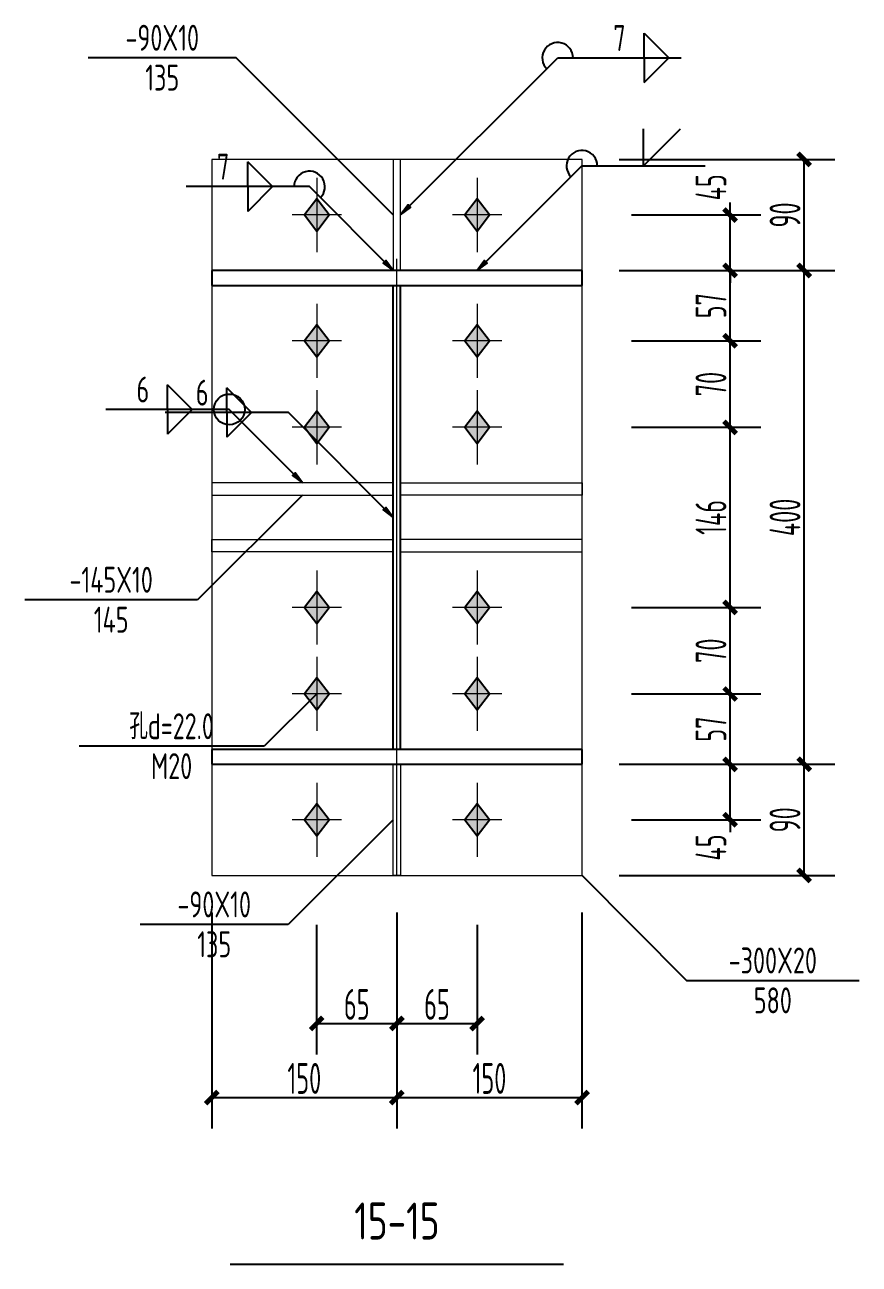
# Model space of a CAD drawing. Extents: x 447413 to 2975780, y -1432727 to 1301644.
# Drawn here: x 2682600 to 2689361, y -1160504 to -1150463 of the extents above; entities that cross this region are included whole.
import ezdxf
from ezdxf.enums import TextEntityAlignment as Align

# ---------------------------------------------------------------- set-up
doc = ezdxf.new("R2010")
doc.units = 0
doc.header["$LTSCALE"] = 1000
doc.header["$MEASUREMENT"] = 0
doc.linetypes.add('线型6', pattern=[8.75, 5, -1.25, 1.25, -1.25])
for name, color, linetype in [('10', 7, 'Continuous'), ('尺寸标注', 253, 'Continuous'), ('焊缝标注', 253, 'Continuous'), ('螺栓孔标注', 253, 'Continuous'), ('钢板标注', 253, 'Continuous')]:
    doc.layers.add(name, color=color, linetype=linetype)
doc.layers.add('20', color=2, linetype='Continuous', lineweight=18)
doc.styles.add('PkpmHz', font='Pkpmeng', dxfattribs={"width": 0.6, "bigfont": 'hztxt'})
doc.dimstyles.new('Pkpm_1.00', dxfattribs={"dimtxt": 250, "dimasz": 100, "dimexe": 250, "dimexo": 0.0625, "dimgap": 30, "dimtad": 1, "dimdec": 0, "dimrnd": 5, "dimzin": 0, "dimdsep": 46, "dimtxsty": 'PkpmHz', "dimblk1": 'ARCHTICK', "dimblk2": 'ARCHTICK', "dimsah": 1, "dimcen": 0.09, "dimadec": 0, "dimazin": 0, "dimtfac": 1, "dimtdec": 0, "dimtmove": 2, "dimatfit": 1, "dimfxl": 0, "dimtolj": 1, "dimtzin": 0, "dimarcsym": 0})

# ---------------------------------------------------------------- blocks, each defined once
blk = doc.blocks.new('_ArchTick')
at = {"color": 0, "linetype": 'ByBlock', "const_width": 0.4}
blk.add_lwpolyline([(-0.5, -0.5), (0.5, 0.5)], dxfattribs=at)
blk = doc.blocks.new('*D1249')
at = {"layer": 'Defpoints', "color": 0, "linetype": 'Continuous', "transparency": 16777216}
for p in [(2687115, -1152004), (2688315, -1152004), (2687115, -1152454)]:
    blk.add_point(p, dxfattribs=at)
at = {"layer": '尺寸标注', "color": 0, "linetype": 'Continuous', "lineweight": -2, "transparency": 16777216}
for p, q in [((2688315, -1152004), (2688315, -1151904)), ((2687515, -1152004), (2688565, -1152004)), ((2688315, -1152454), (2688315, -1152004)), ((2687515, -1152454), (2688565, -1152454)), ((2688315, -1152454), (2688315, -1152554))]:
    blk.add_line(p, q, dxfattribs=at)
at = {"layer": '尺寸标注', "color": 0, "linetype": 'Continuous', "lineweight": -2, "transparency": 16777216, "xscale": 100, "yscale": 100, "zscale": 100}
for p, rotation in [((2688315, -1152004), 270), ((2688315, -1152454), 90)]:
    blk.add_blockref('_ArchTick', p, dxfattribs=dict(at, rotation=rotation))
at = {"layer": '尺寸标注', "color": 0, "linetype": 'Continuous', "transparency": 16777216, "insert": (2688160, -1151780), "char_height": 250, "attachment_point": 5, "rotation": 90, "style": 'PkpmHz'}
blk.add_mtext('\\A1;45', dxfattribs=at)
blk = doc.blocks.new('*D1250')
at = {"layer": 'Defpoints', "color": 0, "linetype": 'Continuous', "transparency": 16777216}
for p in [(2687115, -1152454), (2688315, -1152454), (2687115, -1153024)]:
    blk.add_point(p, dxfattribs=at)
at = {"layer": '尺寸标注', "color": 0, "linetype": 'Continuous', "lineweight": -2, "transparency": 16777216}
for p, q in [((2687515, -1152454), (2688565, -1152454)), ((2688315, -1153024), (2688315, -1152454)), ((2687515, -1153024), (2688565, -1153024))]:
    blk.add_line(p, q, dxfattribs=at)
at = {"layer": '尺寸标注', "color": 0, "linetype": 'Continuous', "lineweight": -2, "transparency": 16777216, "xscale": 100, "yscale": 100, "zscale": 100}
for p, rotation in [((2688315, -1152454), 90), ((2688315, -1153024), 270)]:
    blk.add_blockref('_ArchTick', p, dxfattribs=dict(at, rotation=rotation))
at = {"layer": '尺寸标注', "color": 0, "linetype": 'Continuous', "transparency": 16777216, "insert": (2688160, -1152739), "char_height": 250, "attachment_point": 5, "rotation": 90, "style": 'PkpmHz'}
blk.add_mtext('\\A1;57', dxfattribs=at)
blk = doc.blocks.new('*D1251')
at = {"layer": 'Defpoints', "color": 0, "linetype": 'Continuous', "transparency": 16777216}
for p in [(2687115, -1153024), (2688315, -1153024), (2687115, -1153724)]:
    blk.add_point(p, dxfattribs=at)
at = {"layer": '尺寸标注', "color": 0, "linetype": 'Continuous', "lineweight": -2, "transparency": 16777216}
for p, q in [((2687515, -1153024), (2688565, -1153024)), ((2688315, -1153724), (2688315, -1153024)), ((2687515, -1153724), (2688565, -1153724))]:
    blk.add_line(p, q, dxfattribs=at)
at = {"layer": '尺寸标注', "color": 0, "linetype": 'Continuous', "lineweight": -2, "transparency": 16777216, "xscale": 100, "yscale": 100, "zscale": 100}
for p, rotation in [((2688315, -1153024), 90), ((2688315, -1153724), 270)]:
    blk.add_blockref('_ArchTick', p, dxfattribs=dict(at, rotation=rotation))
at = {"layer": '尺寸标注', "color": 0, "linetype": 'Continuous', "transparency": 16777216, "insert": (2688160, -1153374), "char_height": 250, "attachment_point": 5, "rotation": 90, "style": 'PkpmHz'}
blk.add_mtext('\\A1;70', dxfattribs=at)
blk = doc.blocks.new('*D1252')
at = {"layer": 'Defpoints', "color": 0, "linetype": 'Continuous', "transparency": 16777216}
for p in [(2687115, -1156454), (2688315, -1156454), (2687115, -1156904)]:
    blk.add_point(p, dxfattribs=at)
at = {"layer": '尺寸标注', "color": 0, "linetype": 'Continuous', "lineweight": -2, "transparency": 16777216}
for p, q in [((2688315, -1156454), (2688315, -1156354)), ((2687515, -1156454), (2688565, -1156454)), ((2688315, -1156904), (2688315, -1156454)), ((2687515, -1156904), (2688565, -1156904)), ((2688315, -1156904), (2688315, -1157004))]:
    blk.add_line(p, q, dxfattribs=at)
at = {"layer": '尺寸标注', "color": 0, "linetype": 'Continuous', "lineweight": -2, "transparency": 16777216, "xscale": 100, "yscale": 100, "zscale": 100}
for p, rotation in [((2688315, -1156454), 270), ((2688315, -1156904), 90)]:
    blk.add_blockref('_ArchTick', p, dxfattribs=dict(at, rotation=rotation))
at = {"layer": '尺寸标注', "color": 0, "linetype": 'Continuous', "transparency": 16777216, "insert": (2688160, -1157128), "char_height": 250, "attachment_point": 5, "rotation": 90, "style": 'PkpmHz'}
blk.add_mtext('\\A1;45', dxfattribs=at)
blk = doc.blocks.new('*D1253')
at = {"layer": 'Defpoints', "color": 0, "linetype": 'Continuous', "transparency": 16777216}
for p in [(2687115, -1155884), (2688315, -1155884), (2687115, -1156454)]:
    blk.add_point(p, dxfattribs=at)
at = {"layer": '尺寸标注', "color": 0, "linetype": 'Continuous', "lineweight": -2, "transparency": 16777216}
for p, q in [((2687515, -1155884), (2688565, -1155884)), ((2688315, -1156454), (2688315, -1155884)), ((2687515, -1156454), (2688565, -1156454))]:
    blk.add_line(p, q, dxfattribs=at)
at = {"layer": '尺寸标注', "color": 0, "linetype": 'Continuous', "lineweight": -2, "transparency": 16777216, "xscale": 100, "yscale": 100, "zscale": 100}
for p, rotation in [((2688315, -1155884), 90), ((2688315, -1156454), 270)]:
    blk.add_blockref('_ArchTick', p, dxfattribs=dict(at, rotation=rotation))
at = {"layer": '尺寸标注', "color": 0, "linetype": 'Continuous', "transparency": 16777216, "insert": (2688160, -1156169), "char_height": 250, "attachment_point": 5, "rotation": 90, "style": 'PkpmHz'}
blk.add_mtext('\\A1;57', dxfattribs=at)
blk = doc.blocks.new('*D1254')
at = {"layer": 'Defpoints', "color": 0, "linetype": 'Continuous', "transparency": 16777216}
for p in [(2687115, -1155184), (2688315, -1155184), (2687115, -1155884)]:
    blk.add_point(p, dxfattribs=at)
at = {"layer": '尺寸标注', "color": 0, "linetype": 'Continuous', "lineweight": -2, "transparency": 16777216}
for p, q in [((2687515, -1155184), (2688565, -1155184)), ((2688315, -1155884), (2688315, -1155184)), ((2687515, -1155884), (2688565, -1155884))]:
    blk.add_line(p, q, dxfattribs=at)
at = {"layer": '尺寸标注', "color": 0, "linetype": 'Continuous', "lineweight": -2, "transparency": 16777216, "xscale": 100, "yscale": 100, "zscale": 100}
for p, rotation in [((2688315, -1155184), 90), ((2688315, -1155884), 270)]:
    blk.add_blockref('_ArchTick', p, dxfattribs=dict(at, rotation=rotation))
at = {"layer": '尺寸标注', "color": 0, "linetype": 'Continuous', "transparency": 16777216, "insert": (2688160, -1155534), "char_height": 250, "attachment_point": 5, "rotation": 90, "style": 'PkpmHz'}
blk.add_mtext('\\A1;70', dxfattribs=at)
blk = doc.blocks.new('*D1255')
at = {"layer": 'Defpoints', "color": 0, "linetype": 'Continuous', "transparency": 16777216}
for p in [(2687115, -1153724), (2688315, -1153724), (2687115, -1155184)]:
    blk.add_point(p, dxfattribs=at)
at = {"layer": '尺寸标注', "color": 0, "linetype": 'Continuous', "lineweight": -2, "transparency": 16777216}
for p, q in [((2687515, -1153724), (2688565, -1153724)), ((2688315, -1155184), (2688315, -1153724)), ((2687515, -1155184), (2688565, -1155184))]:
    blk.add_line(p, q, dxfattribs=at)
at = {"layer": '尺寸标注', "color": 0, "linetype": 'Continuous', "lineweight": -2, "transparency": 16777216, "xscale": 100, "yscale": 100, "zscale": 100}
for p, rotation in [((2688315, -1153724), 90), ((2688315, -1155184), 270)]:
    blk.add_blockref('_ArchTick', p, dxfattribs=dict(at, rotation=rotation))
at = {"layer": '尺寸标注', "color": 0, "linetype": 'Continuous', "transparency": 16777216, "insert": (2688160, -1154454), "char_height": 250, "attachment_point": 5, "rotation": 90, "style": 'PkpmHz'}
blk.add_mtext('\\A1;146', dxfattribs=at)
blk = doc.blocks.new('*D1256')
at = {"layer": 'Defpoints', "color": 0, "linetype": 'Continuous', "transparency": 16777216}
for p in [(2684965, -1157354), (2685615, -1157354), (2685615, -1158554)]:
    blk.add_point(p, dxfattribs=at)
at = {"layer": '尺寸标注', "color": 0, "linetype": 'Continuous', "lineweight": -2, "transparency": 16777216}
for p, q in [((2684965, -1157754), (2684965, -1158804)), ((2685615, -1157754), (2685615, -1158804)), ((2684965, -1158554), (2685615, -1158554))]:
    blk.add_line(p, q, dxfattribs=at)
at = {"layer": '尺寸标注', "color": 0, "linetype": 'Continuous', "lineweight": -2, "transparency": 16777216, "xscale": 100, "yscale": 100, "zscale": 100, "rotation": 180}
blk.add_blockref('_ArchTick', (2684965, -1158554), dxfattribs=at)
at = {"layer": '尺寸标注', "color": 0, "linetype": 'Continuous', "lineweight": -2, "transparency": 16777216, "xscale": 100, "yscale": 100, "zscale": 100}
blk.add_blockref('_ArchTick', (2685615, -1158554), dxfattribs=at)
at = {"layer": '尺寸标注', "color": 0, "linetype": 'Continuous', "transparency": 16777216, "insert": (2685290, -1158399), "char_height": 250, "attachment_point": 5, "style": 'PkpmHz'}
blk.add_mtext('\\A1;65', dxfattribs=at)
blk = doc.blocks.new('*D1257')
at = {"layer": 'Defpoints', "color": 0, "linetype": 'Continuous', "transparency": 16777216}
for p in [(2685615, -1157354), (2686265, -1157354), (2686265, -1158554)]:
    blk.add_point(p, dxfattribs=at)
at = {"layer": '尺寸标注', "color": 0, "linetype": 'Continuous', "lineweight": -2, "transparency": 16777216}
for p, q in [((2685615, -1157754), (2685615, -1158804)), ((2686265, -1157754), (2686265, -1158804)), ((2685615, -1158554), (2686265, -1158554))]:
    blk.add_line(p, q, dxfattribs=at)
at = {"layer": '尺寸标注', "color": 0, "linetype": 'Continuous', "lineweight": -2, "transparency": 16777216, "xscale": 100, "yscale": 100, "zscale": 100, "rotation": 180}
blk.add_blockref('_ArchTick', (2685615, -1158554), dxfattribs=at)
at = {"layer": '尺寸标注', "color": 0, "linetype": 'Continuous', "lineweight": -2, "transparency": 16777216, "xscale": 100, "yscale": 100, "zscale": 100}
blk.add_blockref('_ArchTick', (2686265, -1158554), dxfattribs=at)
at = {"layer": '尺寸标注', "color": 0, "linetype": 'Continuous', "transparency": 16777216, "insert": (2685940, -1158399), "char_height": 250, "attachment_point": 5, "style": 'PkpmHz'}
blk.add_mtext('\\A1;65', dxfattribs=at)
blk = doc.blocks.new('*D1258')
at = {"layer": 'Defpoints', "color": 0, "linetype": 'Continuous', "transparency": 16777216}
for p in [(2684115, -1157354), (2685615, -1157354), (2685615, -1159154)]:
    blk.add_point(p, dxfattribs=at)
at = {"layer": '尺寸标注', "color": 0, "linetype": 'Continuous', "lineweight": -2, "transparency": 16777216}
for p, q in [((2684115, -1157654), (2684115, -1159404)), ((2685615, -1157654), (2685615, -1159404)), ((2684115, -1159154), (2685615, -1159154))]:
    blk.add_line(p, q, dxfattribs=at)
at = {"layer": '尺寸标注', "color": 0, "linetype": 'Continuous', "lineweight": -2, "transparency": 16777216, "xscale": 100, "yscale": 100, "zscale": 100, "rotation": 180}
blk.add_blockref('_ArchTick', (2684115, -1159154), dxfattribs=at)
at = {"layer": '尺寸标注', "color": 0, "linetype": 'Continuous', "lineweight": -2, "transparency": 16777216, "xscale": 100, "yscale": 100, "zscale": 100}
blk.add_blockref('_ArchTick', (2685615, -1159154), dxfattribs=at)
at = {"layer": '尺寸标注', "color": 0, "linetype": 'Continuous', "transparency": 16777216, "insert": (2684865, -1158999), "char_height": 250, "attachment_point": 5, "style": 'PkpmHz'}
blk.add_mtext('\\A1;150', dxfattribs=at)
blk = doc.blocks.new('*D1259')
at = {"layer": 'Defpoints', "color": 0, "linetype": 'Continuous', "transparency": 16777216}
for p in [(2685615, -1157354), (2687115, -1157354), (2687115, -1159154)]:
    blk.add_point(p, dxfattribs=at)
at = {"layer": '尺寸标注', "color": 0, "linetype": 'Continuous', "lineweight": -2, "transparency": 16777216}
for p, q in [((2685615, -1157654), (2685615, -1159404)), ((2687115, -1157654), (2687115, -1159404)), ((2685615, -1159154), (2687115, -1159154))]:
    blk.add_line(p, q, dxfattribs=at)
at = {"layer": '尺寸标注', "color": 0, "linetype": 'Continuous', "lineweight": -2, "transparency": 16777216, "xscale": 100, "yscale": 100, "zscale": 100, "rotation": 180}
blk.add_blockref('_ArchTick', (2685615, -1159154), dxfattribs=at)
at = {"layer": '尺寸标注', "color": 0, "linetype": 'Continuous', "lineweight": -2, "transparency": 16777216, "xscale": 100, "yscale": 100, "zscale": 100}
blk.add_blockref('_ArchTick', (2687115, -1159154), dxfattribs=at)
at = {"layer": '尺寸标注', "color": 0, "linetype": 'Continuous', "transparency": 16777216, "insert": (2686365, -1158999), "char_height": 250, "attachment_point": 5, "style": 'PkpmHz'}
blk.add_mtext('\\A1;150', dxfattribs=at)
blk = doc.blocks.new('*D1260')
at = {"layer": 'Defpoints', "color": 0, "linetype": 'Continuous', "transparency": 16777216}
for p in [(2687115, -1156454), (2688915, -1156454), (2687115, -1157354)]:
    blk.add_point(p, dxfattribs=at)
at = {"layer": '尺寸标注', "color": 0, "linetype": 'Continuous', "lineweight": -2, "transparency": 16777216}
for p, q in [((2687415, -1156454), (2689165, -1156454)), ((2688915, -1157354), (2688915, -1156454)), ((2687415, -1157354), (2689165, -1157354))]:
    blk.add_line(p, q, dxfattribs=at)
at = {"layer": '尺寸标注', "color": 0, "linetype": 'Continuous', "lineweight": -2, "transparency": 16777216, "xscale": 100, "yscale": 100, "zscale": 100}
for p, rotation in [((2688915, -1156454), 90), ((2688915, -1157354), 270)]:
    blk.add_blockref('_ArchTick', p, dxfattribs=dict(at, rotation=rotation))
at = {"layer": '尺寸标注', "color": 0, "linetype": 'Continuous', "transparency": 16777216, "insert": (2688760, -1156904), "char_height": 250, "attachment_point": 5, "rotation": 90, "style": 'PkpmHz'}
blk.add_mtext('\\A1;90', dxfattribs=at)
blk = doc.blocks.new('*D1261')
at = {"layer": 'Defpoints', "color": 0, "linetype": 'Continuous', "transparency": 16777216}
for p in [(2687115, -1152454), (2688915, -1152454), (2687115, -1156454)]:
    blk.add_point(p, dxfattribs=at)
at = {"layer": '尺寸标注', "color": 0, "linetype": 'Continuous', "lineweight": -2, "transparency": 16777216}
for p, q in [((2687415, -1152454), (2689165, -1152454)), ((2688915, -1156454), (2688915, -1152454)), ((2687415, -1156454), (2689165, -1156454))]:
    blk.add_line(p, q, dxfattribs=at)
at = {"layer": '尺寸标注', "color": 0, "linetype": 'Continuous', "lineweight": -2, "transparency": 16777216, "xscale": 100, "yscale": 100, "zscale": 100}
for p, rotation in [((2688915, -1152454), 90), ((2688915, -1156454), 270)]:
    blk.add_blockref('_ArchTick', p, dxfattribs=dict(at, rotation=rotation))
at = {"layer": '尺寸标注', "color": 0, "linetype": 'Continuous', "transparency": 16777216, "insert": (2688760, -1154454), "char_height": 250, "attachment_point": 5, "rotation": 90, "style": 'PkpmHz'}
blk.add_mtext('\\A1;400', dxfattribs=at)
blk = doc.blocks.new('*D1262')
at = {"layer": 'Defpoints', "color": 0, "linetype": 'Continuous', "transparency": 16777216}
for p in [(2687115, -1151554), (2688915, -1151554), (2687115, -1152454)]:
    blk.add_point(p, dxfattribs=at)
at = {"layer": '尺寸标注', "color": 0, "linetype": 'Continuous', "lineweight": -2, "transparency": 16777216}
for p, q in [((2687415, -1151554), (2689165, -1151554)), ((2688915, -1152454), (2688915, -1151554)), ((2687415, -1152454), (2689165, -1152454))]:
    blk.add_line(p, q, dxfattribs=at)
at = {"layer": '尺寸标注', "color": 0, "linetype": 'Continuous', "lineweight": -2, "transparency": 16777216, "xscale": 100, "yscale": 100, "zscale": 100}
for p, rotation in [((2688915, -1151554), 90), ((2688915, -1152454), 270)]:
    blk.add_blockref('_ArchTick', p, dxfattribs=dict(at, rotation=rotation))
at = {"layer": '尺寸标注', "color": 0, "linetype": 'Continuous', "transparency": 16777216, "insert": (2688760, -1152004), "char_height": 250, "attachment_point": 5, "rotation": 90, "style": 'PkpmHz'}
blk.add_mtext('\\A1;90', dxfattribs=at)

msp = doc.modelspace()

# ---------------------------------------------------------------- hatches: boundary and pattern name
at = {"layer": '10'}
for points in [[(2684965.2, -1151874.1), (2684865.2, -1152004.1), (2684965.2, -1152134.1), (2685065.2, -1152004.1)], [(2686265.2, -1151874.1), (2686165.2, -1152004.1), (2686265.2, -1152134.1), (2686365.2, -1152004.1)], [(2684965.2, -1152894.1), (2684865.2, -1153024.1), (2684965.2, -1153154.1), (2685065.2, -1153024.1)], [(2686265.2, -1152894.1), (2686165.2, -1153024.1), (2686265.2, -1153154.1), (2686365.2, -1153024.1)], [(2684965.2, -1153594.1), (2684865.2, -1153724.1), (2684965.2, -1153854.1), (2685065.2, -1153724.1)], [(2686265.2, -1153594.1), (2686165.2, -1153724.1), (2686265.2, -1153854.1), (2686365.2, -1153724.1)], [(2684965.2, -1155054.1), (2684865.2, -1155184.1), (2684965.2, -1155314.1), (2685065.2, -1155184.1)], [(2686265.2, -1155054.1), (2686165.2, -1155184.1), (2686265.2, -1155314.1), (2686365.2, -1155184.1)], [(2684965.2, -1155754.1), (2684865.2, -1155884.1), (2684965.2, -1156014.1), (2685065.2, -1155884.1)], [(2686265.2, -1155754.1), (2686165.2, -1155884.1), (2686265.2, -1156014.1), (2686365.2, -1155884.1)], [(2684965.2, -1156774.1), (2684865.2, -1156904.1), (2684965.2, -1157034.1), (2685065.2, -1156904.1)], [(2686265.2, -1156774.1), (2686165.2, -1156904.1), (2686265.2, -1157034.1), (2686365.2, -1156904.1)]]:
    msp.add_hatch(color=1, dxfattribs=at).paths.add_polyline_path(points)
at = {"layer": '焊缝标注'}
for points in [[(2685645.2, -1152004.1), (2685726.5, -1151944), (2685705.3, -1151922.8)], [(2685585.2, -1152454.1), (2685525.2, -1152372.7), (2685503.9, -1152393.9)], [(2686265.2, -1152454.1), (2686346.5, -1152394), (2686325.3, -1152372.8)], [(2684850.2, -1154174.1), (2684790.2, -1154092.7), (2684768.9, -1154113.9)], [(2685585.2, -1154454.1), (2685525.2, -1154372.7), (2685503.9, -1154393.9)]]:
    msp.add_hatch(color=256, dxfattribs=at).paths.add_polyline_path(points)

# ---------------------------------------------------------------- linework, layer by layer
at = {"layer": '10', "linetype": '线型6', "lineweight": 18}
msp.add_line((2685615.2, -1157359.1, 126000), (2685615.2, -1151549.1, 126000), dxfattribs=at)
at = {"layer": '10', "color": 9, "lineweight": 18}
for p, q in [((2684965.2, -1151704.1, 126000), (2684965.2, -1152304.1, 126000)), ((2686265.2, -1151704.1, 126000), (2686265.2, -1152304.1, 126000)), ((2685165.2, -1152004.1, 126000), (2684765.2, -1152004.1, 126000)), ((2686465.2, -1152004.1, 126000), (2686065.2, -1152004.1, 126000)), ((2684965.2, -1152724.1, 126000), (2684965.2, -1153324.1, 126000)), ((2686265.2, -1152724.1, 126000), (2686265.2, -1153324.1, 126000)), ((2685165.2, -1153024.1, 126000), (2684765.2, -1153024.1, 126000)), ((2686465.2, -1153024.1, 126000), (2686065.2, -1153024.1, 126000)), ((2684965.2, -1153424.1, 126000), (2684965.2, -1154024.1, 126000)), ((2686265.2, -1153424.1, 126000), (2686265.2, -1154024.1, 126000)), ((2685165.2, -1153724.1, 126000), (2684765.2, -1153724.1, 126000)), ((2686465.2, -1153724.1, 126000), (2686065.2, -1153724.1, 126000)), ((2684965.2, -1154884.1, 126000), (2684965.2, -1155484.1, 126000)), ((2686265.2, -1154884.1, 126000), (2686265.2, -1155484.1, 126000)), ((2685165.2, -1155184.1, 126000), (2684765.2, -1155184.1, 126000)), ((2686465.2, -1155184.1, 126000), (2686065.2, -1155184.1, 126000)), ((2684965.2, -1155584.1, 126000), (2684965.2, -1156184.1, 126000)), ((2686265.2, -1155584.1, 126000), (2686265.2, -1156184.1, 126000)), ((2685165.2, -1155884.1, 126000), (2684765.2, -1155884.1, 126000)), ((2686465.2, -1155884.1, 126000), (2686065.2, -1155884.1, 126000)), ((2684965.2, -1156604.1, 126000), (2684965.2, -1157204.1, 126000)), ((2686265.2, -1156604.1, 126000), (2686265.2, -1157204.1, 126000)), ((2685165.2, -1156904.1, 126000), (2684765.2, -1156904.1, 126000)), ((2686465.2, -1156904.1, 126000), (2686065.2, -1156904.1, 126000))]:
    msp.add_line(p, q, dxfattribs=at)
at = {"layer": '10', "color": 3}
for p, q in [((2687115.2, -1152454.1, 126000), (2684115.2, -1152454.1, 126000)), ((2684115.2, -1152454.1, 126000), (2684115.2, -1152574.1, 126000)), ((2687115.2, -1152574.1, 126000), (2687115.2, -1152454.1, 126000)), ((2684115.2, -1152574.1, 126000), (2687115.2, -1152574.1, 126000)), ((2685585.2, -1156334.1, 126000), (2685585.2, -1152574.1, 126000)), ((2685645.2, -1156334.1, 126000), (2685645.2, -1152574.1, 126000)), ((2687115.2, -1156334.1, 126000), (2684115.2, -1156334.1, 126000)), ((2684115.2, -1156334.1, 126000), (2684115.2, -1156454.1, 126000)), ((2687115.2, -1156454.1, 126000), (2687115.2, -1156334.1, 126000)), ((2684115.2, -1156454.1, 126000), (2687115.2, -1156454.1, 126000))]:
    msp.add_line(p, q, dxfattribs=at)
at = {"layer": '10'}
msp.add_line((2684265.2, -1160504.1, 126000), (2686965.2, -1160504.1, 126000), dxfattribs=at)
at = {"layer": '10', "color": 1, "linetype": 'Continuous', "elevation": 126000}
for points in [[(2684965.2, -1151874.1), (2684865.2, -1152004.1), (2684965.2, -1152134.1), (2685065.2, -1152004.1)], [(2686265.2, -1151874.1), (2686165.2, -1152004.1), (2686265.2, -1152134.1), (2686365.2, -1152004.1)], [(2684965.2, -1152894.1), (2684865.2, -1153024.1), (2684965.2, -1153154.1), (2685065.2, -1153024.1)], [(2686265.2, -1152894.1), (2686165.2, -1153024.1), (2686265.2, -1153154.1), (2686365.2, -1153024.1)], [(2684965.2, -1153594.1), (2684865.2, -1153724.1), (2684965.2, -1153854.1), (2685065.2, -1153724.1)], [(2686265.2, -1153594.1), (2686165.2, -1153724.1), (2686265.2, -1153854.1), (2686365.2, -1153724.1)], [(2684965.2, -1155054.1), (2684865.2, -1155184.1), (2684965.2, -1155314.1), (2685065.2, -1155184.1)], [(2686265.2, -1155054.1), (2686165.2, -1155184.1), (2686265.2, -1155314.1), (2686365.2, -1155184.1)], [(2684965.2, -1155754.1), (2684865.2, -1155884.1), (2684965.2, -1156014.1), (2685065.2, -1155884.1)], [(2686265.2, -1155754.1), (2686165.2, -1155884.1), (2686265.2, -1156014.1), (2686365.2, -1155884.1)], [(2684965.2, -1156774.1), (2684865.2, -1156904.1), (2684965.2, -1157034.1), (2685065.2, -1156904.1)], [(2686265.2, -1156774.1), (2686165.2, -1156904.1), (2686265.2, -1157034.1), (2686365.2, -1156904.1)]]:
    msp.add_lwpolyline(points, close=True, dxfattribs=at)
at = {"layer": '20'}
for p, q in [((2687115.2, -1151554.1, 126000), (2684115.2, -1151554.1, 126000)), ((2684115.2, -1151554.1, 126000), (2684115.2, -1157354.1, 126000)), ((2685645.2, -1151554.1, 126000), (2685585.2, -1151554.1, 126000)), ((2685585.2, -1151554.1, 126000), (2685585.2, -1152454.1, 126000)), ((2685645.2, -1152454.1, 126000), (2685645.2, -1151554.1, 126000)), ((2687115.2, -1157354.1, 126000), (2687115.2, -1151554.1, 126000)), ((2685585.2, -1152454.1, 126000), (2685645.2, -1152454.1, 126000)), ((2685585.2, -1154174.1, 126000), (2684115.2, -1154174.1, 126000)), ((2684115.2, -1154174.1, 126000), (2684115.2, -1154274.1, 126000)), ((2685585.2, -1154274.1, 126000), (2685585.2, -1154174.1, 126000)), ((2685645.2, -1154174.1, 126000), (2687115.2, -1154174.1, 126000)), ((2685645.2, -1154274.1, 126000), (2685645.2, -1154174.1, 126000)), ((2687115.2, -1154174.1, 126000), (2687115.2, -1154274.1, 126000)), ((2684115.2, -1154274.1, 126000), (2685585.2, -1154274.1, 126000)), ((2687115.2, -1154274.1, 126000), (2685645.2, -1154274.1, 126000)), ((2684115.2, -1154734.1, 126000), (2684115.2, -1154634.1, 126000)), ((2684115.2, -1154634.1, 126000), (2685585.2, -1154634.1, 126000)), ((2685585.2, -1154634.1, 126000), (2685585.2, -1154734.1, 126000)), ((2687115.2, -1154634.1, 126000), (2685645.2, -1154634.1, 126000)), ((2685645.2, -1154634.1, 126000), (2685645.2, -1154734.1, 126000)), ((2687115.2, -1154734.1, 126000), (2687115.2, -1154634.1, 126000)), ((2685585.2, -1154734.1, 126000), (2684115.2, -1154734.1, 126000)), ((2685645.2, -1154734.1, 126000), (2687115.2, -1154734.1, 126000)), ((2685585.2, -1156454.1, 126000), (2685645.2, -1156454.1, 126000)), ((2685585.2, -1157354.1, 126000), (2685585.2, -1156454.1, 126000)), ((2685645.2, -1156454.1, 126000), (2685645.2, -1157354.1, 126000)), ((2684115.2, -1157354.1, 126000), (2687115.2, -1157354.1, 126000)), ((2685645.2, -1157354.1, 126000), (2685585.2, -1157354.1, 126000))]:
    msp.add_line(p, q, dxfattribs=at)
at = {"layer": '焊缝标注'}
for p, q in [((2687618.4, -1150531.8, 126000), (2687818.4, -1150731.8, 126000)), ((2687618.4, -1150731.8, 126000), (2687618.4, -1150531.8, 126000)), ((2685645.2, -1152004.1, 126000), (2686918.4, -1150731.8, 126000)), ((2686918.4, -1150731.8, 126000), (2687918.4, -1150731.8, 126000)), ((2687618.4, -1150931.8, 126000), (2687818.4, -1150731.8, 126000)), ((2687618.4, -1150731.8, 126000), (2687618.4, -1150931.8, 126000)), ((2687614, -1151605.9, 126000), (2687614, -1151305.9, 126000)), ((2687614, -1151605.9, 126000), (2687914, -1151305.9, 126000)), ((2684607.1, -1151774.5, 126000), (2684407.1, -1151574.5, 126000)), ((2684407.1, -1151774.5, 126000), (2684407.1, -1151574.5, 126000)), ((2686265.2, -1152454.1, 126000), (2687114, -1151605.9, 126000)), ((2687114, -1151605.9, 126000), (2688114, -1151605.9, 126000)), ((2684907.1, -1151774.5, 126000), (2683907.1, -1151774.5, 126000)), ((2684607.1, -1151774.5, 126000), (2684407.1, -1151974.5, 126000)), ((2684407.1, -1151774.5, 126000), (2684407.1, -1151974.5, 126000)), ((2685585.2, -1152454.1, 126000), (2684907.1, -1151774.5, 126000)), ((2683956.9, -1153579.4, 126000), (2683756.9, -1153379.4, 126000)), ((2683756.9, -1153579.4, 126000), (2683756.9, -1153379.4, 126000)), ((2684437.6, -1153604.6, 126000), (2684237.6, -1153404.6, 126000)), ((2684237.6, -1153604.6, 126000), (2684237.6, -1153404.6, 126000)), ((2684256.9, -1153579.4, 126000), (2683256.9, -1153579.4, 126000)), ((2683956.9, -1153579.4, 126000), (2683756.9, -1153779.4, 126000)), ((2683756.9, -1153579.4, 126000), (2683756.9, -1153779.4, 126000)), ((2684850.2, -1154174.1, 126000), (2684256.9, -1153579.4, 126000)), ((2684737.6, -1153604.6, 126000), (2683737.6, -1153604.6, 126000)), ((2684437.6, -1153604.6, 126000), (2684237.6, -1153804.6, 126000)), ((2684237.6, -1153604.6, 126000), (2684237.6, -1153804.6, 126000)), ((2685585.2, -1154454.1, 126000), (2684737.6, -1153604.6, 126000))]:
    msp.add_line(p, q, dxfattribs=at)
at = {"layer": '焊缝标注', "linetype": 'Continuous', "elevation": 126000}
for points in [[(2685645.2, -1152004.1), (2685726.5, -1151944), (2685705.3, -1151922.8)], [(2685585.2, -1152454.1), (2685525.2, -1152372.7), (2685503.9, -1152393.9)], [(2686265.2, -1152454.1), (2686346.5, -1152394), (2686325.3, -1152372.8)], [(2684850.2, -1154174.1), (2684790.2, -1154092.7), (2684768.9, -1154113.9)], [(2685585.2, -1154454.1), (2685525.2, -1154372.7), (2685503.9, -1154393.9)]]:
    msp.add_lwpolyline(points, close=True, dxfattribs=at)
at = {"layer": '焊缝标注'}
msp.add_circle((2684256.9, -1153579.4, 126000), 125, dxfattribs=at)
for centre, start, end in [((2686918.4, -1150731.8, 126000), 0, 224.97719), ((2687114, -1151605.9, 126000), 0, 224.97719), ((2684907.1, -1151774.5, 126000), 314.93158, 180)]:
    msp.add_arc(centre, 125, start, end, dxfattribs=at)
at = {"layer": '螺栓孔标注'}
for p, q in [((2684965.2, -1155884.1, 126000), (2684540, -1156307.5, 126000)), ((2684540, -1156307.5, 126000), (2683040, -1156307.5, 126000))]:
    msp.add_line(p, q, dxfattribs=at)
at = {"layer": '螺栓孔标注', "const_width": 0.1, "elevation": 126000}
msp.add_lwpolyline([(2684965.2, -1155884.1, 1), (2684965.1, -1155884.1, 1)], format="xyb", close=True, dxfattribs=at)
at = {"layer": '钢板标注'}
for p, q in [((2684313.9, -1150729.8, 126000), (2683113.9, -1150729.8, 126000)), ((2685585.2, -1152004.1, 126000), (2684313.9, -1150729.8, 126000)), ((2684850.2, -1154274.1, 126000), (2683999.9, -1155120.9, 126000)), ((2683999.9, -1155120.9, 126000), (2682599.9, -1155120.9, 126000)), ((2685585.2, -1156904.1, 126000), (2684734.9, -1157750.9, 126000)), ((2687115.2, -1157354.1, 126000), (2687961.3, -1158205, 126000)), ((2684734.9, -1157750.9, 126000), (2683534.9, -1157750.9, 126000)), ((2687961.3, -1158205, 126000), (2689361.3, -1158205, 126000))]:
    msp.add_line(p, q, dxfattribs=at)
at = {"layer": '钢板标注', "const_width": 0.1, "elevation": 126000}
for points in [[(2685585.2, -1152004.1, 1), (2685585.1, -1152004.1, 1)], [(2684850.2, -1154274.1, 1), (2684850.1, -1154274.1, 1)], [(2685585.2, -1156904.1, 1), (2685585.1, -1156904.1, 1)], [(2687115.2, -1157354.1, 1), (2687115.1, -1157354.1, 1)]]:
    msp.add_lwpolyline(points, format="xyb", close=True, dxfattribs=at)

# ---------------------------------------------------------------- texts
at = {"layer": '10', "style": 'PkpmHz', "width": 0.77}
msp.add_text('15-15', height=300, dxfattribs=at).set_placement((2685615.2, -1160154.1, 126000), align=Align.MIDDLE_CENTER)
at = {"layer": '焊缝标注', "style": 'PkpmHz', "width": 0.71}
for s, p in [('7', (2687418.4, -1150675.2, 126000)), ('7', (2684207.1, -1151717.8, 126000)), ('6', (2683556.9, -1153522.8, 126000)), ('6', (2684037.6, -1153547.9, 126000))]:
    msp.add_text(s, height=210, dxfattribs=at).set_placement(p, align=Align.CENTER)
at = {"layer": '螺栓孔标注', "style": 'PkpmHz', "width": 0.71}
msp.add_text('孔d=22.0', height=210, dxfattribs=at).set_placement((2683790, -1156250.9, 126000), align=Align.CENTER)
msp.add_text('M20', height=210, dxfattribs=at).set_placement((2683790, -1156364.1, 126000), align=Align.TOP_CENTER)
at = {"layer": '钢板标注', "style": 'PkpmHz', "width": 0.71}
for s, p in [('-90X10', (2683713.9, -1150673.2, 126000)), ('-145X10', (2683299.9, -1155064.3, 126000)), ('-90X10', (2684134.9, -1157694.3, 126000)), ('-300X20', (2688661.3, -1158148.4, 126000))]:
    msp.add_text(s, height=210, dxfattribs=at).set_placement(p, align=Align.CENTER)
for s, p in [('135', (2683713.9, -1150786.4, 126000)), ('145', (2683299.9, -1155177.5, 126000)), ('135', (2684134.9, -1157807.5, 126000)), ('580', (2688661.3, -1158261.6, 126000))]:
    msp.add_text(s, height=210, dxfattribs=at).set_placement(p, align=Align.TOP_CENTER)

# ---------------------------------------------------------------- dimensions: what is measured, and where the dimension line sits
at = {"layer": '尺寸标注', "linetype": 'Continuous'}
for base, p1, p2, text, override, picture, middle in [((2688915.2, -1151554.1, 126000), (2687115.2, -1152454.1, 126000), (2687115.2, -1151554.1, 126000), '90', {"dimexo": 300, "dimtih": 0, "dimtoh": 0}, '*D1262', (2688760.2, -1152004.1, 126000)), ((2688315.2, -1152454.1, 126000), (2687115.2, -1153024.1, 126000), (2687115.2, -1152454.1, 126000), '57', {"dimexo": 400, "dimtih": 0, "dimtoh": 0}, '*D1250', (2688160.2, -1152739.1, 126000)), ((2688915.2, -1152454.1, 126000), (2687115.2, -1156454.1, 126000), (2687115.2, -1152454.1, 126000), '400', {"dimexo": 300, "dimtih": 0, "dimtoh": 0}, '*D1261', (2688760.2, -1154454.1, 126000)), ((2688315.2, -1153024.1, 126000), (2687115.2, -1153724.1, 126000), (2687115.2, -1153024.1, 126000), '70', {"dimexo": 400, "dimtih": 0, "dimtoh": 0}, '*D1251', (2688160.2, -1153374.1, 126000)), ((2688315.2, -1153724.1, 126000), (2687115.2, -1155184.1, 126000), (2687115.2, -1153724.1, 126000), '146', {"dimexo": 400, "dimtih": 0, "dimtoh": 0}, '*D1255', (2688160.2, -1154454.1, 126000)), ((2688315.2, -1155184.1, 126000), (2687115.2, -1155884.1, 126000), (2687115.2, -1155184.1, 126000), '70', {"dimexo": 400, "dimtih": 0, "dimtoh": 0}, '*D1254', (2688160.2, -1155534.1, 126000)), ((2688315.2, -1155884.1, 126000), (2687115.2, -1156454.1, 126000), (2687115.2, -1155884.1, 126000), '57', {"dimexo": 400, "dimtih": 0, "dimtoh": 0}, '*D1253', (2688160.2, -1156169.1, 126000)), ((2688915.2, -1156454.1, 126000), (2687115.2, -1157354.1, 126000), (2687115.2, -1156454.1, 126000), '90', {"dimexo": 300, "dimtih": 0, "dimtoh": 0}, '*D1260', (2688760.2, -1156904.1, 126000))]:
    dim = msp.add_linear_dim(base=base, p1=p1, p2=p2, angle=90, text=text, dimstyle='Pkpm_1.00', override=override, dxfattribs=at)
    dim.commit()
    dim.dimension.update_dxf_attribs({"geometry": picture, "text_midpoint": middle})
for base, p1, p2, picture, middle in [((2688315.2, -1152004.1, 126000), (2687115.2, -1152454.1, 126000), (2687115.2, -1152004.1, 126000), '*D1249', (2688159.9, -1151780.5, 126000)), ((2688315.2, -1156454.1, 126000), (2687115.2, -1156904.1, 126000), (2687115.2, -1156454.1, 126000), '*D1252', (2688159.9, -1157127.7, 126000))]:
    dim = msp.add_linear_dim(base=base, p1=p1, p2=p2, angle=90, text='45', dimstyle='Pkpm_1.00', override={"dimexo": 400, "dimtih": 0, "dimtoh": 0}, dxfattribs=at)
    dim.commit()
    dim.dimension.update_dxf_attribs({"geometry": picture, "text_midpoint": middle, "dimtype": 128})
for base, p1, p2, text, override, picture, middle in [((2685615.2, -1159154.1, 126000), (2684115.2, -1157354.1, 126000), (2685615.2, -1157354.1, 126000), '150', {"dimexo": 300, "dimtih": 0, "dimtoh": 0}, '*D1258', (2684865.2, -1158999.1, 126000)), ((2685615.2, -1158554.1, 126000), (2684965.2, -1157354.1, 126000), (2685615.2, -1157354.1, 126000), '65', {"dimexo": 400, "dimtih": 0, "dimtoh": 0}, '*D1256', (2685290.2, -1158399.1, 126000)), ((2686265.2, -1158554.1, 126000), (2685615.2, -1157354.1, 126000), (2686265.2, -1157354.1, 126000), '65', {"dimexo": 400, "dimtih": 0, "dimtoh": 0}, '*D1257', (2685940.2, -1158399.1, 126000)), ((2687115.2, -1159154.1, 126000), (2685615.2, -1157354.1, 126000), (2687115.2, -1157354.1, 126000), '150', {"dimexo": 300, "dimtih": 0, "dimtoh": 0}, '*D1259', (2686365.2, -1158999.1, 126000))]:
    dim = msp.add_linear_dim(base=base, p1=p1, p2=p2, text=text, dimstyle='Pkpm_1.00', override=override, dxfattribs=at)
    dim.commit()
    dim.dimension.update_dxf_attribs({"geometry": picture, "text_midpoint": middle})

doc.saveas('drawing.dxf')
